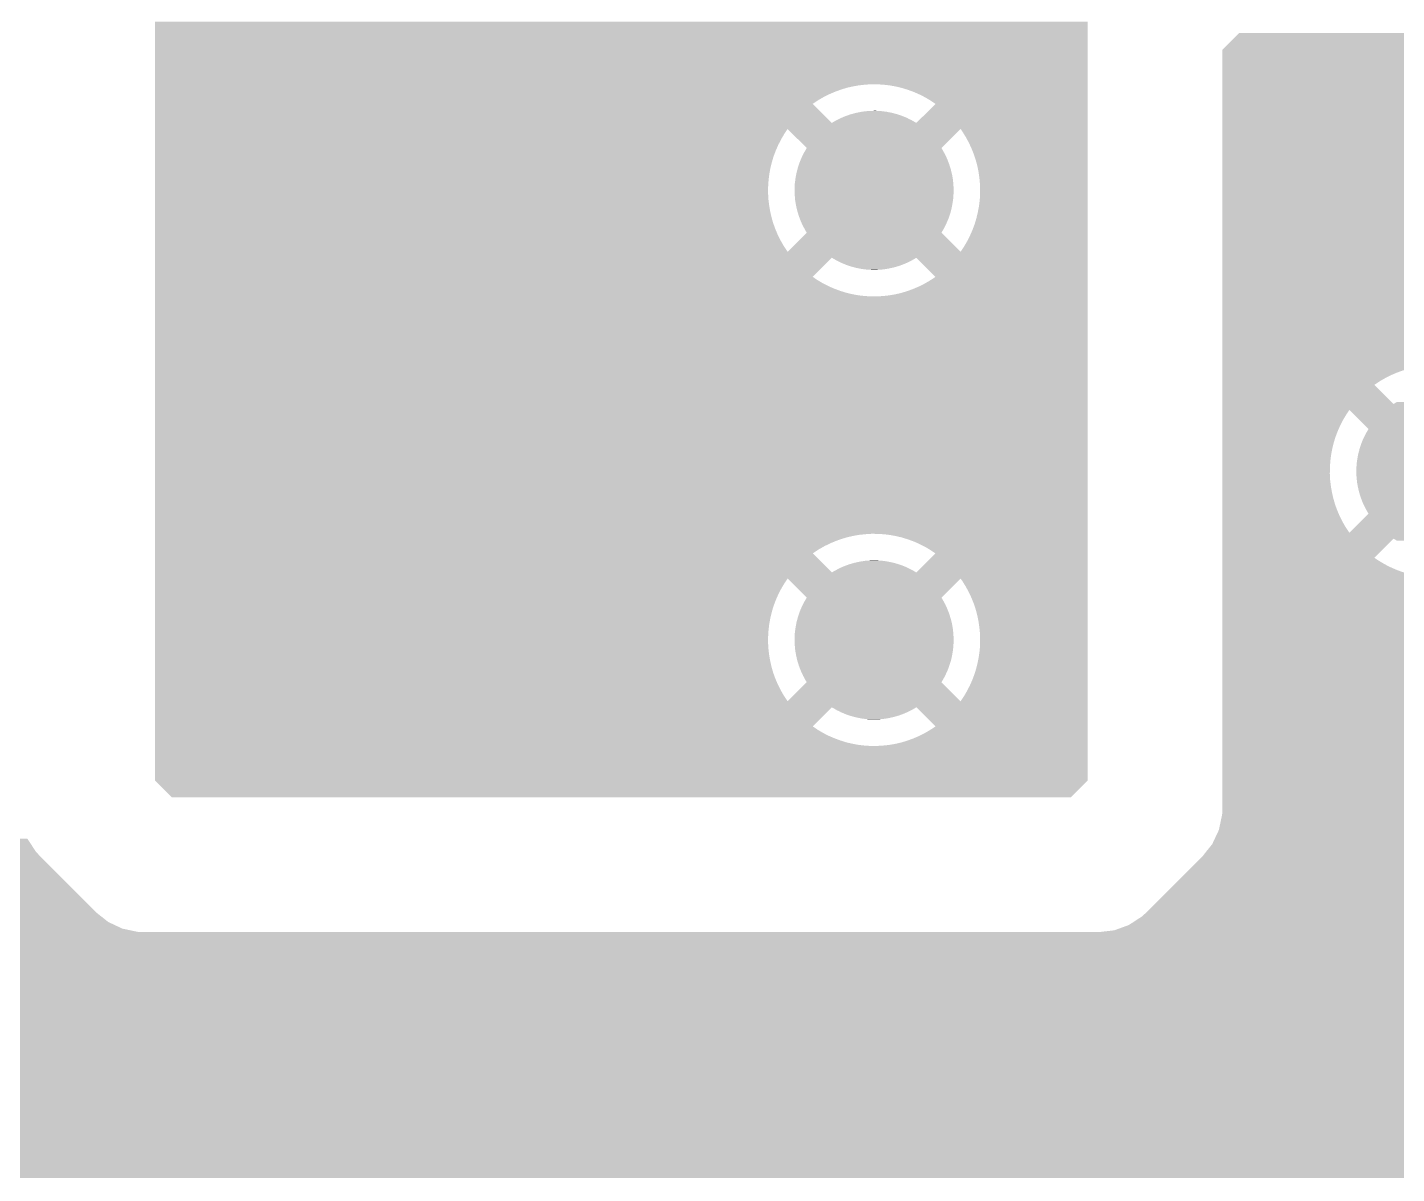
# Model space of a CAD drawing. Extents: x 295 to 953, y 10 to 290.
# Drawn here: x 739.66 to 756.69, y 108.89 to 123.13 of the extents above; entities that cross this region are included whole.
import ezdxf

# ---------------------------------------------------------------- set-up
doc = ezdxf.new("R2010")
doc.units = 0
doc.header["$LTSCALE"] = 5
doc.header["$MEASUREMENT"] = 0
doc.layers.add('GND1', color=7, linetype='CONTINUOUS')

msp = doc.modelspace()

# ---------------------------------------------------------------- linework, layer by layer
at = {"layer": 'GND1'}
for points in [[(741.248, 122.427), (741.248, 123.204), (752.843, 122.427), (752.843, 123.204)], [(754.572, 122.909), (754.627, 122.964), (763.377, 122.909), (763.407, 122.964)], [(754.627, 122.964), (754.679, 123.016), (763.407, 122.964), (763.442, 123.016)], [(754.679, 123.016), (754.722, 123.06), (833.149, 123.016), (833.14, 123.06)], [(754.722, 123.06), (754.725, 123.063), (833.14, 123.06), (833.14, 123.063)], [(754.725, 123.063), (754.727, 123.064), (763.806, 123.063), (763.805, 123.064)], [(754.519, 122.857), (754.572, 122.909), (763.352, 122.857), (763.377, 122.909)], [(754.519, 122.856), (754.519, 122.857), (763.352, 122.856), (763.352, 122.857)], [(754.519, 122.852), (754.519, 122.856), (763.35, 122.852), (763.352, 122.856)], [(754.519, 122.794), (754.519, 122.852), (763.327, 122.794), (763.35, 122.852)], [(754.519, 122.734), (754.519, 122.794), (763.309, 122.734), (763.327, 122.794)], [(754.519, 122.673), (754.519, 122.734), (763.295, 122.673), (763.309, 122.734)], [(754.519, 122.611), (754.519, 122.673), (763.285, 122.611), (763.295, 122.673)], [(754.519, 122.549), (754.519, 122.611), (763.28, 122.549), (763.285, 122.611)], [(741.248, 122.422), (741.248, 122.427), (750.081, 122.422), (750.158, 122.427)], [(741.248, 122.414), (741.248, 122.422), (750.005, 122.414), (750.081, 122.422)], [(741.248, 122.401), (741.248, 122.414), (749.929, 122.401), (750.005, 122.414)], [(750.235, 122.426), (750.158, 122.427), (752.843, 122.426), (752.843, 122.427)], [(750.311, 122.421), (750.235, 122.426), (752.843, 122.421), (752.843, 122.426)], [(750.388, 122.412), (750.311, 122.421), (752.843, 122.412), (752.843, 122.421)], [(754.519, 122.486), (754.519, 122.549), (763.279, 122.486), (763.28, 122.549)], [(754.519, 122.423), (754.519, 122.486), (763.282, 122.423), (763.279, 122.486)], [(754.519, 122.361), (754.519, 122.423), (763.29, 122.361), (763.282, 122.423)], [(741.248, 122.384), (741.248, 122.401), (749.854, 122.384), (749.929, 122.401)], [(741.248, 122.362), (741.248, 122.384), (749.781, 122.362), (749.854, 122.384)], [(741.248, 122.336), (741.248, 122.362), (749.709, 122.336), (749.781, 122.362)], [(741.248, 122.306), (741.248, 122.336), (749.638, 122.306), (749.709, 122.336)], [(741.248, 122.272), (741.248, 122.306), (749.569, 122.272), (749.638, 122.306)], [(741.248, 122.234), (741.248, 122.272), (749.502, 122.234), (749.569, 122.272)], [(750.463, 122.398), (750.388, 122.412), (752.843, 122.398), (752.843, 122.412)], [(750.538, 122.38), (750.463, 122.398), (752.843, 122.38), (752.843, 122.398)], [(750.611, 122.357), (750.538, 122.38), (752.843, 122.357), (752.843, 122.38)], [(750.683, 122.331), (750.611, 122.357), (752.843, 122.331), (752.843, 122.357)], [(750.753, 122.3), (750.683, 122.331), (752.843, 122.3), (752.843, 122.331)], [(750.822, 122.265), (750.753, 122.3), (752.843, 122.265), (752.843, 122.3)], [(750.888, 122.226), (750.822, 122.265), (752.843, 122.226), (752.843, 122.265)], [(754.519, 122.3), (754.519, 122.361), (763.303, 122.3), (763.29, 122.361)], [(754.519, 122.239), (754.519, 122.3), (763.32, 122.239), (763.303, 122.3)], [(741.248, 122.192), (741.248, 122.234), (749.438, 122.192), (749.502, 122.234)], [(741.248, 122.184), (741.248, 122.192), (749.425, 122.184), (749.438, 122.192)], [(741.248, 121.946), (741.248, 122.184), (749.663, 121.946), (749.425, 122.184)], [(749.947, 122.067), (749.971, 122.072), (750.428, 122.067), (750.408, 122.072)], [(749.971, 122.072), (750.012, 122.081), (750.408, 122.072), (750.362, 122.081)], [(750.012, 122.081), (750.037, 122.085), (750.362, 122.081), (750.343, 122.085)], [(750.037, 122.085), (750.078, 122.091), (750.343, 122.085), (750.295, 122.091)], [(750.078, 122.091), (750.106, 122.093), (750.295, 122.091), (750.277, 122.093)], [(750.106, 122.093), (750.144, 122.096), (750.277, 122.093), (750.224, 122.096)], [(750.144, 122.096), (750.211, 122.097), (750.224, 122.096), (750.211, 122.097)], [(750.714, 121.946), (750.952, 122.183), (752.843, 121.946), (752.843, 122.183)], [(750.952, 122.183), (750.888, 122.226), (752.843, 122.183), (752.843, 122.226)], [(754.519, 122.18), (754.519, 122.239), (763.341, 122.18), (763.32, 122.239)], [(754.519, 122.123), (754.519, 122.18), (763.366, 122.123), (763.341, 122.18)], [(754.519, 122.067), (754.519, 122.123), (763.395, 122.067), (763.366, 122.123)], [(741.248, 121.871), (741.248, 121.946), (752.843, 121.871), (752.843, 121.946)], [(749.663, 121.946), (749.701, 121.969), (750.714, 121.946), (750.675, 121.969)], [(749.701, 121.969), (749.721, 121.979), (750.675, 121.969), (750.657, 121.979)], [(749.721, 121.979), (749.76, 121.999), (750.657, 121.979), (750.616, 121.999)], [(749.76, 121.999), (749.781, 122.009), (750.616, 121.999), (750.597, 122.009)], [(749.781, 122.009), (749.821, 122.026), (750.597, 122.009), (750.555, 122.026)], [(749.821, 122.026), (749.843, 122.034), (750.555, 122.026), (750.536, 122.034)], [(749.843, 122.034), (749.883, 122.049), (750.536, 122.034), (750.492, 122.049)], [(749.883, 122.049), (749.906, 122.055), (750.492, 122.049), (750.473, 122.055)], [(749.906, 122.055), (749.947, 122.067), (750.473, 122.055), (750.428, 122.067)], [(754.519, 122.014), (754.519, 122.067), (763.428, 122.014), (763.395, 122.067)], [(754.519, 121.994), (754.519, 122.014), (763.442, 121.994), (763.428, 122.014)], [(754.519, 121.96), (754.519, 121.994), (823.711, 121.96), (823.783, 121.994)], [(754.519, 121.948), (754.519, 121.96), (823.694, 121.948), (823.711, 121.96)], [(754.519, 121.789), (754.519, 121.948), (763.648, 121.789), (763.806, 121.948)], [(741.248, 121.808), (741.248, 121.871), (749.071, 121.808), (749.113, 121.871)], [(741.248, 121.741), (741.248, 121.808), (749.032, 121.741), (749.071, 121.808)], [(741.248, 121.673), (741.248, 121.741), (748.997, 121.673), (749.032, 121.741)], [(749.351, 121.634), (749.113, 121.871), (751.026, 121.634), (751.264, 121.871)], [(751.29, 121.833), (751.264, 121.871), (752.843, 121.833), (752.843, 121.871)], [(751.33, 121.768), (751.29, 121.833), (752.843, 121.768), (752.843, 121.833)], [(751.367, 121.7), (751.33, 121.768), (752.843, 121.7), (752.843, 121.768)], [(754.519, 121.754), (754.519, 121.789), (763.7, 121.754), (763.648, 121.789)], [(754.519, 121.723), (754.519, 121.754), (763.754, 121.723), (763.7, 121.754)], [(741.248, 121.603), (741.248, 121.673), (748.966, 121.603), (748.997, 121.673)], [(741.248, 121.531), (741.248, 121.603), (748.939, 121.531), (748.966, 121.603)], [(749.308, 121.557), (749.317, 121.576), (751.07, 121.557), (751.059, 121.576)], [(749.317, 121.576), (749.34, 121.615), (751.059, 121.576), (751.038, 121.615)], [(749.34, 121.615), (749.351, 121.634), (751.038, 121.615), (751.026, 121.634)], [(751.399, 121.631), (751.367, 121.7), (752.843, 121.631), (752.843, 121.7)], [(751.428, 121.559), (751.399, 121.631), (752.843, 121.559), (752.843, 121.631)], [(754.519, 121.696), (754.519, 121.723), (763.811, 121.696), (763.754, 121.723)], [(754.519, 121.674), (754.519, 121.696), (763.87, 121.674), (763.811, 121.696)], [(754.519, 121.655), (754.519, 121.674), (763.93, 121.655), (763.87, 121.674)], [(754.519, 121.641), (754.519, 121.655), (763.991, 121.641), (763.93, 121.655)], [(754.519, 121.631), (754.519, 121.641), (764.053, 121.631), (763.991, 121.641)], [(754.519, 121.626), (754.519, 121.631), (764.115, 121.626), (764.053, 121.631)], [(754.519, 121.625), (754.519, 121.626), (764.178, 121.625), (764.115, 121.626)], [(754.519, 121.486), (754.519, 121.625), (823.306, 121.486), (823.381, 121.625)], [(741.248, 121.457), (741.248, 121.531), (748.917, 121.457), (748.939, 121.531)], [(741.248, 121.383), (741.248, 121.457), (748.899, 121.383), (748.917, 121.457)], [(749.236, 121.371), (749.241, 121.392), (751.142, 121.371), (751.135, 121.392)], [(749.241, 121.392), (749.255, 121.434), (751.135, 121.392), (751.122, 121.434)], [(749.255, 121.434), (749.262, 121.455), (751.122, 121.434), (751.114, 121.455)], [(749.262, 121.455), (749.279, 121.496), (751.114, 121.455), (751.098, 121.496)], [(749.279, 121.496), (749.288, 121.517), (751.098, 121.496), (751.089, 121.517)], [(749.288, 121.517), (749.308, 121.557), (751.089, 121.517), (751.07, 121.557)], [(751.452, 121.487), (751.428, 121.559), (752.843, 121.487), (752.843, 121.559)], [(751.472, 121.412), (751.452, 121.487), (752.843, 121.412), (752.843, 121.487)], [(751.487, 121.337), (751.472, 121.412), (752.843, 121.337), (752.843, 121.412)], [(754.519, 121.283), (754.519, 121.486), (823.248, 121.283), (823.306, 121.486)], [(741.248, 121.307), (741.248, 121.383), (748.885, 121.307), (748.899, 121.383)], [(741.248, 121.231), (741.248, 121.307), (748.876, 121.231), (748.885, 121.307)], [(741.248, 121.154), (741.248, 121.231), (748.871, 121.154), (748.876, 121.231)], [(749.203, 121.197), (749.209, 121.241), (751.173, 121.197), (751.169, 121.241)], [(749.209, 121.241), (749.212, 121.263), (751.169, 121.241), (751.165, 121.263)], [(749.212, 121.263), (749.22, 121.306), (751.165, 121.263), (751.158, 121.306)], [(749.22, 121.306), (749.224, 121.328), (751.158, 121.306), (751.152, 121.328)], [(749.224, 121.328), (749.236, 121.371), (751.152, 121.328), (751.142, 121.371)], [(751.498, 121.261), (751.487, 121.337), (752.843, 121.261), (752.843, 121.337)], [(751.505, 121.185), (751.498, 121.261), (752.843, 121.185), (752.843, 121.261)], [(754.519, 121.108), (754.519, 121.283), (823.232, 121.108), (823.248, 121.283)], [(741.248, 121.077), (741.248, 121.154), (748.87, 121.077), (748.871, 121.154)], [(741.248, 121.001), (741.248, 121.077), (748.874, 121.001), (748.87, 121.077)], [(749.199, 121.108), (749.2, 121.13), (751.178, 121.108), (751.177, 121.13)], [(749.2, 121.086), (749.199, 121.108), (751.177, 121.086), (751.178, 121.108)], [(749.2, 121.13), (749.202, 121.175), (751.177, 121.13), (751.175, 121.175)], [(749.202, 121.042), (749.2, 121.086), (751.175, 121.042), (751.177, 121.086)], [(749.202, 121.175), (749.203, 121.197), (751.175, 121.175), (751.173, 121.197)], [(751.502, 120.985), (751.507, 121.062), (752.843, 120.985), (752.843, 121.062)], [(751.507, 121.108), (751.505, 121.185), (752.843, 121.108), (752.843, 121.185)], [(751.507, 121.062), (751.507, 121.108), (752.843, 121.062), (752.843, 121.108)], [(754.519, 120.898), (754.519, 121.108), (823.254, 120.898), (823.232, 121.108)], [(741.248, 120.925), (741.248, 121.001), (748.883, 120.925), (748.874, 121.001)], [(741.248, 120.849), (741.248, 120.925), (748.896, 120.849), (748.883, 120.925)], [(749.204, 121.019), (749.202, 121.042), (751.174, 121.019), (751.175, 121.042)], [(749.208, 120.975), (749.204, 121.019), (751.168, 120.975), (751.174, 121.019)], [(749.212, 120.954), (749.208, 120.975), (751.165, 120.954), (751.168, 120.975)], [(749.22, 120.91), (749.212, 120.954), (751.157, 120.91), (751.165, 120.954)], [(749.225, 120.888), (749.22, 120.91), (751.153, 120.888), (751.157, 120.91)], [(749.235, 120.845), (749.225, 120.888), (751.142, 120.845), (751.153, 120.888)], [(751.478, 120.834), (751.492, 120.909), (752.843, 120.834), (752.843, 120.909)], [(751.492, 120.909), (751.502, 120.985), (752.843, 120.909), (752.843, 120.985)], [(754.519, 120.698), (754.519, 120.898), (823.32, 120.698), (823.254, 120.898)], [(741.248, 120.774), (741.248, 120.849), (748.913, 120.774), (748.896, 120.849)], [(741.248, 120.7), (741.248, 120.774), (748.934, 120.7), (748.913, 120.774)], [(749.242, 120.824), (749.235, 120.845), (751.136, 120.824), (751.142, 120.845)], [(749.255, 120.782), (749.242, 120.824), (751.122, 120.782), (751.136, 120.824)], [(749.263, 120.761), (749.255, 120.782), (751.115, 120.761), (751.122, 120.782)], [(749.279, 120.72), (749.263, 120.761), (751.098, 120.72), (751.115, 120.761)], [(749.288, 120.7), (749.279, 120.72), (751.089, 120.7), (751.098, 120.72)], [(751.438, 120.686), (751.46, 120.759), (752.843, 120.686), (752.843, 120.759)], [(751.46, 120.759), (751.478, 120.834), (752.843, 120.759), (752.843, 120.834)], [(741.248, 120.628), (741.248, 120.7), (748.96, 120.628), (748.934, 120.7)], [(741.248, 120.557), (741.248, 120.628), (748.99, 120.557), (748.96, 120.628)], [(741.248, 120.489), (741.248, 120.557), (749.024, 120.489), (748.99, 120.557)], [(749.113, 120.345), (749.351, 120.582), (751.264, 120.345), (751.026, 120.582)], [(749.307, 120.66), (749.288, 120.7), (751.07, 120.66), (751.089, 120.7)], [(749.318, 120.64), (749.307, 120.66), (751.06, 120.64), (751.07, 120.66)], [(749.339, 120.601), (749.318, 120.64), (751.037, 120.601), (751.06, 120.64)], [(749.351, 120.582), (749.339, 120.601), (751.026, 120.582), (751.037, 120.601)], [(751.345, 120.475), (751.38, 120.543), (752.843, 120.475), (752.843, 120.543)], [(751.38, 120.543), (751.411, 120.614), (752.843, 120.543), (752.843, 120.614)], [(751.411, 120.614), (751.438, 120.686), (752.843, 120.614), (752.843, 120.686)], [(754.519, 120.516), (754.519, 120.698), (823.427, 120.516), (823.32, 120.698)], [(741.248, 120.422), (741.248, 120.489), (749.062, 120.422), (749.024, 120.489)], [(741.248, 120.358), (741.248, 120.422), (749.104, 120.358), (749.062, 120.422)], [(751.264, 120.345), (751.307, 120.409), (752.843, 120.345), (752.843, 120.409)], [(751.307, 120.409), (751.345, 120.475), (752.843, 120.409), (752.843, 120.475)], [(754.519, 120.361), (754.519, 120.516), (823.569, 120.361), (823.427, 120.516)], [(741.248, 120.345), (741.248, 120.358), (749.113, 120.345), (749.104, 120.358)], [(741.248, 120.27), (741.248, 120.345), (752.843, 120.27), (752.843, 120.345)], [(741.248, 120.033), (741.248, 120.27), (749.425, 120.033), (749.663, 120.27)], [(749.702, 120.248), (749.663, 120.27), (750.676, 120.248), (750.714, 120.27)], [(749.72, 120.237), (749.702, 120.248), (750.656, 120.237), (750.676, 120.248)], [(749.761, 120.217), (749.72, 120.237), (750.617, 120.217), (750.656, 120.237)], [(749.78, 120.207), (749.761, 120.217), (750.596, 120.207), (750.617, 120.217)], [(749.822, 120.19), (749.78, 120.207), (750.556, 120.19), (750.596, 120.207)], [(750.952, 120.033), (750.714, 120.27), (752.843, 120.033), (752.843, 120.27)], [(754.519, 120.238), (754.519, 120.361), (823.741, 120.238), (823.569, 120.361)], [(754.519, 120.155), (754.519, 120.238), (823.935, 120.155), (823.741, 120.238)], [(741.248, 119.99), (741.248, 120.033), (749.489, 119.99), (749.425, 120.033)], [(749.841, 120.182), (749.822, 120.19), (750.534, 120.182), (750.556, 120.19)], [(749.885, 120.167), (749.841, 120.182), (750.494, 120.167), (750.534, 120.182)], [(749.904, 120.161), (749.885, 120.167), (750.471, 120.161), (750.494, 120.167)], [(749.949, 120.149), (749.904, 120.161), (750.43, 120.149), (750.471, 120.161)], [(749.969, 120.144), (749.949, 120.149), (750.406, 120.144), (750.43, 120.149)], [(750.015, 120.135), (749.969, 120.144), (750.365, 120.135), (750.406, 120.144)], [(750.034, 120.131), (750.015, 120.135), (750.34, 120.131), (750.365, 120.135)], [(750.082, 120.125), (750.034, 120.131), (750.299, 120.125), (750.34, 120.131)], [(750.1, 120.123), (750.082, 120.125), (750.271, 120.123), (750.299, 120.125)], [(750.153, 120.12), (750.1, 120.123), (750.233, 120.12), (750.271, 120.123)], [(750.166, 120.119), (750.153, 120.12), (750.166, 120.119), (750.233, 120.12)], [(750.939, 120.024), (750.952, 120.033), (752.843, 120.024), (752.843, 120.033)], [(754.519, 120.115), (754.519, 120.155), (824.142, 120.115), (823.935, 120.155)], [(754.519, 120.006), (754.519, 120.115), (849.683, 120.006), (849.683, 120.115)], [(741.248, 119.951), (741.248, 119.99), (749.555, 119.951), (749.489, 119.99)], [(741.248, 119.916), (741.248, 119.951), (749.624, 119.916), (749.555, 119.951)], [(741.248, 119.886), (741.248, 119.916), (749.694, 119.886), (749.624, 119.916)], [(741.248, 119.859), (741.248, 119.886), (749.766, 119.859), (749.694, 119.886)], [(741.248, 119.836), (741.248, 119.859), (749.839, 119.836), (749.766, 119.859)], [(750.596, 119.854), (750.669, 119.88), (752.843, 119.854), (752.843, 119.88)], [(750.669, 119.88), (750.739, 119.91), (752.843, 119.88), (752.843, 119.91)], [(750.739, 119.91), (750.808, 119.944), (752.843, 119.91), (752.843, 119.944)], [(750.808, 119.944), (750.875, 119.982), (752.843, 119.944), (752.843, 119.982)], [(750.875, 119.982), (750.939, 120.024), (752.843, 119.982), (752.843, 120.024)], [(754.519, 120.002), (754.519, 120.006), (833.886, 120.002), (834.096, 120.006)], [(754.519, 119.954), (754.519, 120.002), (833.68, 119.954), (833.886, 120.002)], [(754.519, 119.864), (754.519, 119.954), (833.49, 119.864), (833.68, 119.954)], [(754.519, 119.736), (754.519, 119.864), (833.322, 119.736), (833.49, 119.864)], [(741.248, 119.818), (741.248, 119.836), (749.914, 119.818), (749.839, 119.836)], [(741.248, 119.804), (741.248, 119.818), (749.99, 119.804), (749.914, 119.818)], [(741.248, 119.795), (741.248, 119.804), (750.066, 119.795), (749.99, 119.804)], [(741.248, 119.79), (741.248, 119.795), (750.142, 119.79), (750.066, 119.795)], [(741.248, 116.839), (741.248, 119.79), (752.843, 116.839), (752.843, 119.79)], [(741.248, 119.79), (741.248, 119.79), (750.219, 119.79), (750.142, 119.79)], [(750.219, 119.79), (750.296, 119.794), (752.843, 119.79), (752.843, 119.794)], [(750.296, 119.794), (750.372, 119.802), (752.843, 119.794), (752.843, 119.802)], [(750.372, 119.802), (750.448, 119.815), (752.843, 119.802), (752.843, 119.815)], [(750.448, 119.815), (750.523, 119.832), (752.843, 119.815), (752.843, 119.832)], [(750.523, 119.832), (750.596, 119.854), (752.843, 119.832), (752.843, 119.854)], [(754.519, 119.576), (754.519, 119.736), (833.185, 119.576), (833.322, 119.736)], [(754.519, 119.39), (754.519, 119.576), (833.085, 119.39), (833.185, 119.576)], [(754.519, 119.188), (754.519, 119.39), (833.027, 119.188), (833.085, 119.39)], [(754.519, 119.013), (754.519, 119.188), (833.011, 119.013), (833.027, 119.188)], [(754.519, 118.934), (754.519, 119.013), (833.019, 118.934), (833.011, 119.013)], [(754.519, 118.93), (754.519, 118.934), (757.066, 118.93), (757.143, 118.934)], [(754.519, 118.922), (754.519, 118.93), (756.99, 118.922), (757.066, 118.93)], [(754.519, 118.909), (754.519, 118.922), (756.914, 118.909), (756.99, 118.922)], [(754.519, 118.891), (754.519, 118.909), (756.839, 118.891), (756.914, 118.909)], [(754.519, 118.87), (754.519, 118.891), (756.766, 118.87), (756.839, 118.891)], [(754.519, 118.844), (754.519, 118.87), (756.694, 118.844), (756.766, 118.87)], [(754.519, 118.814), (754.519, 118.844), (756.623, 118.814), (756.694, 118.844)], [(754.519, 118.78), (754.519, 118.814), (756.554, 118.78), (756.623, 118.814)], [(754.519, 118.742), (754.519, 118.78), (756.487, 118.742), (756.554, 118.78)], [(754.519, 118.7), (754.519, 118.742), (756.423, 118.7), (756.487, 118.742)], [(754.519, 118.691), (754.519, 118.7), (756.41, 118.691), (756.423, 118.7)], [(754.519, 118.453), (754.519, 118.691), (756.648, 118.453), (756.41, 118.691)], [(754.519, 118.433), (754.519, 118.453), (763.135, 118.433), (763.191, 118.453)], [(754.519, 118.408), (754.519, 118.433), (763.078, 118.408), (763.135, 118.433)], [(754.519, 118.379), (754.519, 118.408), (763.022, 118.379), (763.078, 118.408)], [(754.519, 118.315), (754.519, 118.379), (756.056, 118.315), (756.098, 118.379)], [(756.336, 118.141), (756.098, 118.379), (758.011, 118.141), (758.249, 118.379)], [(756.648, 118.453), (756.686, 118.476), (757.699, 118.453), (757.66, 118.476)], [(754.519, 118.249), (754.519, 118.315), (756.017, 118.249), (756.056, 118.315)], [(754.519, 118.18), (754.519, 118.249), (755.982, 118.18), (756.017, 118.249)], [(754.519, 118.11), (754.519, 118.18), (755.951, 118.11), (755.982, 118.18)], [(754.519, 118.038), (754.519, 118.11), (755.924, 118.038), (755.951, 118.11)], [(754.519, 117.965), (754.519, 118.038), (755.902, 117.965), (755.924, 118.038)], [(756.247, 117.963), (756.264, 118.004), (758.099, 117.963), (758.083, 118.004)], [(756.264, 118.004), (756.273, 118.024), (758.083, 118.004), (758.074, 118.024)], [(756.273, 118.024), (756.293, 118.064), (758.074, 118.024), (758.055, 118.064)], [(756.293, 118.064), (756.302, 118.084), (758.055, 118.064), (758.044, 118.084)], [(756.302, 118.084), (756.325, 118.122), (758.044, 118.084), (758.023, 118.122)], [(756.325, 118.122), (756.336, 118.141), (758.023, 118.122), (758.011, 118.141)], [(754.519, 117.89), (754.519, 117.965), (755.884, 117.89), (755.902, 117.965)], [(754.519, 117.815), (754.519, 117.89), (755.87, 117.815), (755.884, 117.89)], [(756.205, 117.814), (756.209, 117.835), (758.143, 117.814), (758.137, 117.835)], [(756.209, 117.835), (756.221, 117.878), (758.137, 117.835), (758.127, 117.878)], [(756.221, 117.878), (756.226, 117.9), (758.127, 117.878), (758.12, 117.9)], [(756.226, 117.9), (756.24, 117.942), (758.12, 117.9), (758.107, 117.942)], [(756.24, 117.942), (756.247, 117.963), (758.107, 117.942), (758.099, 117.963)], [(754.519, 117.738), (754.519, 117.815), (755.861, 117.738), (755.87, 117.815)], [(754.519, 117.662), (754.519, 117.738), (755.856, 117.662), (755.861, 117.738)], [(754.519, 117.585), (754.519, 117.662), (755.855, 117.585), (755.856, 117.662)], [(756.185, 117.638), (756.187, 117.682), (758.162, 117.638), (758.16, 117.682)], [(756.187, 117.682), (756.188, 117.704), (758.16, 117.682), (758.158, 117.704)], [(756.188, 117.704), (756.194, 117.748), (758.158, 117.704), (758.154, 117.748)], [(756.194, 117.748), (756.197, 117.77), (758.154, 117.748), (758.15, 117.77)], [(756.197, 117.77), (756.205, 117.814), (758.15, 117.77), (758.143, 117.814)], [(754.519, 117.508), (754.519, 117.585), (755.859, 117.508), (755.855, 117.585)], [(754.519, 117.432), (754.519, 117.508), (755.868, 117.432), (755.859, 117.508)], [(756.184, 117.616), (756.185, 117.638), (758.163, 117.616), (758.162, 117.638)], [(756.185, 117.593), (756.184, 117.616), (758.162, 117.593), (758.163, 117.616)], [(756.187, 117.549), (756.185, 117.593), (758.16, 117.549), (758.162, 117.593)], [(756.189, 117.527), (756.187, 117.549), (758.159, 117.527), (758.16, 117.549)], [(756.193, 117.483), (756.189, 117.527), (758.153, 117.483), (758.159, 117.527)], [(756.197, 117.461), (756.193, 117.483), (758.15, 117.461), (758.153, 117.483)], [(754.519, 117.356), (754.519, 117.432), (755.881, 117.356), (755.868, 117.432)], [(754.519, 117.282), (754.519, 117.356), (755.898, 117.282), (755.881, 117.356)], [(756.205, 117.417), (756.197, 117.461), (758.142, 117.417), (758.15, 117.461)], [(756.21, 117.396), (756.205, 117.417), (758.138, 117.396), (758.142, 117.417)], [(756.22, 117.353), (756.21, 117.396), (758.127, 117.353), (758.138, 117.396)], [(756.227, 117.331), (756.22, 117.353), (758.121, 117.331), (758.127, 117.353)], [(756.24, 117.289), (756.227, 117.331), (758.107, 117.289), (758.121, 117.331)], [(754.519, 117.208), (754.519, 117.282), (755.919, 117.208), (755.898, 117.282)], [(754.519, 117.136), (754.519, 117.208), (755.945, 117.136), (755.919, 117.208)], [(754.519, 117.065), (754.519, 117.136), (755.975, 117.065), (755.945, 117.136)], [(756.248, 117.268), (756.24, 117.289), (758.1, 117.268), (758.107, 117.289)], [(756.264, 117.227), (756.248, 117.268), (758.083, 117.227), (758.1, 117.268)], [(756.273, 117.207), (756.264, 117.227), (758.074, 117.207), (758.083, 117.227)], [(756.292, 117.167), (756.273, 117.207), (758.055, 117.167), (758.074, 117.207)], [(756.303, 117.147), (756.292, 117.167), (758.045, 117.147), (758.055, 117.167)], [(756.324, 117.109), (756.303, 117.147), (758.022, 117.109), (758.045, 117.147)], [(754.519, 116.996), (754.519, 117.065), (756.009, 116.996), (755.975, 117.065)], [(754.519, 116.929), (754.519, 116.996), (756.047, 116.929), (756.009, 116.996)], [(756.098, 116.852), (756.336, 117.09), (758.249, 116.852), (758.011, 117.09)], [(756.336, 117.09), (756.324, 117.109), (758.011, 117.09), (758.022, 117.109)], [(741.248, 116.834), (741.248, 116.839), (750.081, 116.834), (750.158, 116.839)], [(741.248, 116.826), (741.248, 116.834), (750.005, 116.826), (750.081, 116.834)], [(741.248, 116.813), (741.248, 116.826), (749.929, 116.813), (750.005, 116.826)], [(741.248, 116.796), (741.248, 116.813), (749.854, 116.796), (749.929, 116.813)], [(741.248, 116.774), (741.248, 116.796), (749.781, 116.774), (749.854, 116.796)], [(750.235, 116.838), (750.158, 116.839), (752.843, 116.838), (752.843, 116.839)], [(750.311, 116.833), (750.235, 116.838), (752.843, 116.833), (752.843, 116.838)], [(750.388, 116.824), (750.311, 116.833), (752.843, 116.824), (752.843, 116.833)], [(750.463, 116.81), (750.388, 116.824), (752.843, 116.81), (752.843, 116.824)], [(750.538, 116.792), (750.463, 116.81), (752.843, 116.792), (752.843, 116.81)], [(754.519, 116.865), (754.519, 116.929), (756.089, 116.865), (756.047, 116.929)], [(754.519, 116.852), (754.519, 116.865), (756.098, 116.852), (756.089, 116.865)], [(754.519, 116.834), (754.519, 116.852), (763.056, 116.834), (763.023, 116.852)], [(754.519, 116.807), (754.519, 116.834), (763.113, 116.807), (763.056, 116.834)], [(754.519, 116.784), (754.519, 116.807), (763.171, 116.784), (763.113, 116.807)], [(741.248, 116.748), (741.248, 116.774), (749.709, 116.748), (749.781, 116.774)], [(741.248, 116.718), (741.248, 116.748), (749.638, 116.718), (749.709, 116.748)], [(741.248, 116.684), (741.248, 116.718), (749.569, 116.684), (749.638, 116.718)], [(741.248, 116.646), (741.248, 116.684), (749.502, 116.646), (749.569, 116.684)], [(741.248, 116.604), (741.248, 116.646), (749.438, 116.604), (749.502, 116.646)], [(750.611, 116.769), (750.538, 116.792), (752.843, 116.769), (752.843, 116.792)], [(750.683, 116.743), (750.611, 116.769), (752.843, 116.743), (752.843, 116.769)], [(750.753, 116.712), (750.683, 116.743), (752.843, 116.712), (752.843, 116.743)], [(750.822, 116.677), (750.753, 116.712), (752.843, 116.677), (752.843, 116.712)], [(750.888, 116.638), (750.822, 116.677), (752.843, 116.638), (752.843, 116.677)], [(750.952, 116.595), (750.888, 116.638), (752.843, 116.595), (752.843, 116.638)], [(754.519, 116.778), (754.519, 116.784), (763.192, 116.778), (763.171, 116.784)], [(754.519, 116.54), (754.519, 116.778), (756.41, 116.54), (756.648, 116.778)], [(756.687, 116.755), (756.648, 116.778), (757.661, 116.755), (757.699, 116.778)], [(741.248, 116.596), (741.248, 116.604), (749.425, 116.596), (749.438, 116.604)], [(741.248, 116.358), (741.248, 116.596), (749.663, 116.358), (749.425, 116.596)], [(749.843, 116.446), (749.883, 116.461), (750.536, 116.446), (750.492, 116.461)], [(749.883, 116.461), (749.906, 116.467), (750.492, 116.461), (750.473, 116.467)], [(749.906, 116.467), (749.947, 116.479), (750.473, 116.467), (750.428, 116.479)], [(749.947, 116.479), (749.971, 116.484), (750.428, 116.479), (750.408, 116.484)], [(749.971, 116.484), (750.012, 116.493), (750.408, 116.484), (750.362, 116.493)], [(750.012, 116.493), (750.037, 116.497), (750.362, 116.493), (750.343, 116.497)], [(750.037, 116.497), (750.078, 116.503), (750.343, 116.497), (750.295, 116.503)], [(750.078, 116.503), (750.106, 116.505), (750.295, 116.503), (750.277, 116.505)], [(750.106, 116.505), (750.144, 116.508), (750.277, 116.505), (750.224, 116.508)], [(750.144, 116.508), (750.211, 116.509), (750.224, 116.508), (750.211, 116.509)], [(750.714, 116.358), (750.952, 116.595), (752.843, 116.358), (752.843, 116.595)], [(754.519, 116.498), (754.519, 116.54), (756.474, 116.498), (756.41, 116.54)], [(754.519, 116.459), (754.519, 116.498), (756.54, 116.459), (756.474, 116.498)], [(754.519, 116.424), (754.519, 116.459), (756.609, 116.424), (756.54, 116.459)], [(741.248, 116.283), (741.248, 116.358), (752.843, 116.283), (752.843, 116.358)], [(741.248, 116.22), (741.248, 116.283), (749.071, 116.22), (749.113, 116.283)], [(749.351, 116.046), (749.113, 116.283), (751.026, 116.046), (751.264, 116.283)], [(749.663, 116.358), (749.701, 116.381), (750.714, 116.358), (750.675, 116.381)], [(749.701, 116.381), (749.721, 116.391), (750.675, 116.381), (750.657, 116.391)], [(749.721, 116.391), (749.76, 116.411), (750.657, 116.391), (750.616, 116.411)], [(749.76, 116.411), (749.781, 116.421), (750.616, 116.411), (750.597, 116.421)], [(749.781, 116.421), (749.821, 116.438), (750.597, 116.421), (750.555, 116.438)], [(749.821, 116.438), (749.843, 116.446), (750.555, 116.438), (750.536, 116.446)], [(751.29, 116.245), (751.264, 116.283), (752.843, 116.245), (752.843, 116.283)], [(754.519, 116.393), (754.519, 116.424), (756.679, 116.393), (756.609, 116.424)], [(754.519, 116.366), (754.519, 116.393), (756.751, 116.366), (756.679, 116.393)], [(754.519, 116.344), (754.519, 116.366), (756.824, 116.344), (756.751, 116.366)], [(754.519, 116.326), (754.519, 116.344), (756.899, 116.326), (756.824, 116.344)], [(754.519, 116.312), (754.519, 116.326), (756.975, 116.312), (756.899, 116.326)], [(754.519, 116.303), (754.519, 116.312), (757.051, 116.303), (756.975, 116.312)], [(754.519, 116.298), (754.519, 116.303), (757.127, 116.298), (757.051, 116.303)], [(754.519, 116.297), (754.519, 116.298), (757.204, 116.297), (757.127, 116.298)], [(754.519, 116.284), (754.519, 116.297), (833.571, 116.284), (833.597, 116.297)], [(754.519, 116.25), (754.519, 116.284), (833.517, 116.25), (833.571, 116.284)], [(741.248, 116.153), (741.248, 116.22), (749.032, 116.153), (749.071, 116.22)], [(741.248, 116.085), (741.248, 116.153), (748.997, 116.085), (749.032, 116.153)], [(751.33, 116.18), (751.29, 116.245), (752.843, 116.18), (752.843, 116.245)], [(751.367, 116.112), (751.33, 116.18), (752.843, 116.112), (752.843, 116.18)], [(754.519, 116.237), (754.519, 116.25), (833.498, 116.237), (833.517, 116.25)], [(754.519, 116.078), (754.519, 116.237), (833.656, 116.078), (833.498, 116.237)], [(741.248, 116.015), (741.248, 116.085), (748.966, 116.015), (748.997, 116.085)], [(741.248, 115.943), (741.248, 116.015), (748.939, 115.943), (748.966, 116.015)], [(741.248, 115.869), (741.248, 115.943), (748.917, 115.869), (748.939, 115.943)], [(749.288, 115.929), (749.308, 115.969), (751.089, 115.929), (751.07, 115.969)], [(749.308, 115.969), (749.317, 115.988), (751.07, 115.969), (751.059, 115.988)], [(749.317, 115.988), (749.34, 116.027), (751.059, 115.988), (751.038, 116.027)], [(749.34, 116.027), (749.351, 116.046), (751.038, 116.027), (751.026, 116.046)], [(751.399, 116.043), (751.367, 116.112), (752.843, 116.043), (752.843, 116.112)], [(751.428, 115.971), (751.399, 116.043), (752.843, 115.971), (752.843, 116.043)], [(751.452, 115.899), (751.428, 115.971), (752.843, 115.899), (752.843, 115.971)], [(754.519, 116.031), (754.519, 116.078), (841.778, 116.031), (841.667, 116.078)], [(754.519, 115.979), (754.519, 116.031), (833.257, 115.979), (833.292, 116.031)], [(754.519, 115.924), (754.519, 115.979), (833.227, 115.924), (833.257, 115.979)], [(741.248, 115.795), (741.248, 115.869), (748.899, 115.795), (748.917, 115.869)], [(741.248, 115.719), (741.248, 115.795), (748.885, 115.719), (748.899, 115.795)], [(749.224, 115.74), (749.236, 115.783), (751.152, 115.74), (751.142, 115.783)], [(749.236, 115.783), (749.241, 115.804), (751.142, 115.783), (751.135, 115.804)], [(749.241, 115.804), (749.255, 115.846), (751.135, 115.804), (751.122, 115.846)], [(749.255, 115.846), (749.262, 115.867), (751.122, 115.846), (751.114, 115.867)], [(749.262, 115.867), (749.279, 115.908), (751.114, 115.867), (751.098, 115.908)], [(749.279, 115.908), (749.288, 115.929), (751.098, 115.908), (751.089, 115.929)], [(751.472, 115.824), (751.452, 115.899), (752.843, 115.824), (752.843, 115.899)], [(751.487, 115.749), (751.472, 115.824), (752.843, 115.749), (752.843, 115.824)], [(754.519, 115.867), (754.519, 115.924), (833.2, 115.867), (833.227, 115.924)], [(754.519, 115.809), (754.519, 115.867), (833.177, 115.809), (833.2, 115.867)], [(754.519, 115.749), (754.519, 115.809), (833.159, 115.749), (833.177, 115.809)], [(741.248, 115.643), (741.248, 115.719), (748.876, 115.643), (748.885, 115.719)], [(741.248, 115.566), (741.248, 115.643), (748.871, 115.566), (748.876, 115.643)], [(749.202, 115.587), (749.203, 115.609), (751.175, 115.587), (751.173, 115.609)], [(749.203, 115.609), (749.209, 115.653), (751.173, 115.609), (751.169, 115.653)], [(749.209, 115.653), (749.212, 115.675), (751.169, 115.653), (751.165, 115.675)], [(749.212, 115.675), (749.22, 115.718), (751.165, 115.675), (751.158, 115.718)], [(749.22, 115.718), (749.224, 115.74), (751.158, 115.718), (751.152, 115.74)], [(751.498, 115.673), (751.487, 115.749), (752.843, 115.673), (752.843, 115.749)], [(751.505, 115.597), (751.498, 115.673), (752.843, 115.597), (752.843, 115.673)], [(754.519, 115.701), (754.519, 115.749), (833.148, 115.701), (833.159, 115.749)], [(754.519, 115.698), (754.519, 115.701), (807.384, 115.698), (807.446, 115.701)], [(754.519, 115.69), (754.519, 115.698), (807.321, 115.69), (807.384, 115.698)], [(754.519, 115.677), (754.519, 115.69), (807.26, 115.677), (807.321, 115.69)], [(754.519, 115.661), (754.519, 115.677), (807.2, 115.661), (807.26, 115.677)], [(754.519, 115.639), (754.519, 115.661), (807.141, 115.639), (807.2, 115.661)], [(754.519, 115.614), (754.519, 115.639), (807.083, 115.614), (807.141, 115.639)], [(754.519, 115.585), (754.519, 115.614), (807.028, 115.585), (807.083, 115.614)], [(741.248, 115.489), (741.248, 115.566), (748.87, 115.489), (748.871, 115.566)], [(741.248, 115.413), (741.248, 115.489), (748.874, 115.413), (748.87, 115.489)], [(749.199, 115.52), (749.2, 115.542), (751.178, 115.52), (751.177, 115.542)], [(749.2, 115.498), (749.199, 115.52), (751.177, 115.498), (751.178, 115.52)], [(749.2, 115.542), (749.202, 115.587), (751.177, 115.542), (751.175, 115.587)], [(749.202, 115.454), (749.2, 115.498), (751.175, 115.454), (751.177, 115.498)], [(749.204, 115.431), (749.202, 115.454), (751.174, 115.431), (751.175, 115.454)], [(751.502, 115.397), (751.507, 115.474), (752.843, 115.397), (752.843, 115.474)], [(751.507, 115.52), (751.505, 115.597), (752.843, 115.52), (752.843, 115.597)], [(751.507, 115.474), (751.507, 115.52), (752.843, 115.474), (752.843, 115.52)], [(754.519, 115.552), (754.519, 115.585), (806.974, 115.552), (807.028, 115.585)], [(754.519, 115.538), (754.519, 115.552), (806.955, 115.538), (806.974, 115.552)], [(754.519, 115.442), (754.519, 115.538), (807.051, 115.442), (806.955, 115.538)], [(754.519, 115.437), (754.519, 115.442), (803.167, 115.437), (803.244, 115.442)], [(754.519, 115.429), (754.519, 115.437), (803.091, 115.429), (803.167, 115.437)], [(741.248, 115.337), (741.248, 115.413), (748.883, 115.337), (748.874, 115.413)], [(741.248, 115.261), (741.248, 115.337), (748.896, 115.261), (748.883, 115.337)], [(749.208, 115.387), (749.204, 115.431), (751.168, 115.387), (751.174, 115.431)], [(749.212, 115.366), (749.208, 115.387), (751.165, 115.366), (751.168, 115.387)], [(749.22, 115.322), (749.212, 115.366), (751.157, 115.322), (751.165, 115.366)], [(749.225, 115.3), (749.22, 115.322), (751.153, 115.3), (751.157, 115.322)], [(749.235, 115.257), (749.225, 115.3), (751.142, 115.257), (751.153, 115.3)], [(751.478, 115.246), (751.492, 115.321), (752.843, 115.246), (752.843, 115.321)], [(751.492, 115.321), (751.502, 115.397), (752.843, 115.321), (752.843, 115.397)], [(754.519, 115.416), (754.519, 115.429), (803.015, 115.416), (803.091, 115.429)], [(754.519, 115.399), (754.519, 115.416), (802.94, 115.399), (803.015, 115.416)], [(754.519, 115.377), (754.519, 115.399), (802.867, 115.377), (802.94, 115.399)], [(754.519, 115.351), (754.519, 115.377), (802.795, 115.351), (802.867, 115.377)], [(754.519, 115.321), (754.519, 115.351), (802.724, 115.321), (802.795, 115.351)], [(754.519, 115.287), (754.519, 115.321), (802.655, 115.287), (802.724, 115.321)], [(754.519, 115.256), (754.519, 115.287), (802.601, 115.256), (802.655, 115.287)], [(741.248, 115.186), (741.248, 115.261), (748.913, 115.186), (748.896, 115.261)], [(741.248, 115.112), (741.248, 115.186), (748.934, 115.112), (748.913, 115.186)], [(741.248, 115.04), (741.248, 115.112), (748.96, 115.04), (748.934, 115.112)], [(749.242, 115.236), (749.235, 115.257), (751.136, 115.236), (751.142, 115.257)], [(749.255, 115.194), (749.242, 115.236), (751.122, 115.194), (751.136, 115.236)], [(749.263, 115.173), (749.255, 115.194), (751.115, 115.173), (751.122, 115.194)], [(749.279, 115.132), (749.263, 115.173), (751.098, 115.132), (751.115, 115.173)], [(749.288, 115.112), (749.279, 115.132), (751.089, 115.112), (751.098, 115.132)], [(749.307, 115.072), (749.288, 115.112), (751.07, 115.072), (751.089, 115.112)], [(751.411, 115.026), (751.438, 115.098), (752.843, 115.026), (752.843, 115.098)], [(751.438, 115.098), (751.46, 115.171), (752.843, 115.098), (752.843, 115.171)], [(751.46, 115.171), (751.478, 115.246), (752.843, 115.171), (752.843, 115.246)], [(754.519, 115.253), (754.519, 115.256), (763.197, 115.253), (763.408, 115.256)], [(754.519, 115.205), (754.519, 115.253), (762.992, 115.205), (763.197, 115.253)], [(754.519, 115.115), (754.519, 115.205), (762.801, 115.115), (762.992, 115.205)], [(754.519, 114.986), (754.519, 115.115), (762.634, 114.986), (762.801, 115.115)], [(741.248, 114.969), (741.248, 115.04), (748.99, 114.969), (748.96, 115.04)], [(741.248, 114.901), (741.248, 114.969), (749.024, 114.901), (748.99, 114.969)], [(749.113, 114.757), (749.351, 114.994), (751.264, 114.757), (751.026, 114.994)], [(749.318, 115.052), (749.307, 115.072), (751.06, 115.052), (751.07, 115.072)], [(749.339, 115.013), (749.318, 115.052), (751.037, 115.013), (751.06, 115.052)], [(749.351, 114.994), (749.339, 115.013), (751.026, 114.994), (751.037, 115.013)], [(751.345, 114.887), (751.38, 114.955), (752.843, 114.887), (752.843, 114.955)], [(751.38, 114.955), (751.411, 115.026), (752.843, 114.955), (752.843, 115.026)], [(754.519, 114.826), (754.519, 114.986), (762.497, 114.826), (762.634, 114.986)], [(741.248, 114.834), (741.248, 114.901), (749.062, 114.834), (749.024, 114.901)], [(741.248, 114.77), (741.248, 114.834), (749.104, 114.77), (749.062, 114.834)], [(741.248, 114.757), (741.248, 114.77), (749.113, 114.757), (749.104, 114.77)], [(741.248, 114.682), (741.248, 114.757), (752.843, 114.682), (752.843, 114.757)], [(751.264, 114.757), (751.307, 114.821), (752.843, 114.757), (752.843, 114.821)], [(751.307, 114.821), (751.345, 114.887), (752.843, 114.821), (752.843, 114.887)], [(754.519, 114.64), (754.519, 114.826), (762.397, 114.64), (762.497, 114.826)], [(741.248, 114.445), (741.248, 114.682), (749.425, 114.445), (749.663, 114.682)], [(749.702, 114.66), (749.663, 114.682), (750.676, 114.66), (750.714, 114.682)], [(749.72, 114.649), (749.702, 114.66), (750.656, 114.649), (750.676, 114.66)], [(749.761, 114.629), (749.72, 114.649), (750.617, 114.629), (750.656, 114.649)], [(749.78, 114.619), (749.761, 114.629), (750.596, 114.619), (750.617, 114.629)], [(749.822, 114.602), (749.78, 114.619), (750.556, 114.602), (750.596, 114.619)], [(749.841, 114.594), (749.822, 114.602), (750.534, 114.594), (750.556, 114.602)], [(749.885, 114.579), (749.841, 114.594), (750.494, 114.579), (750.534, 114.594)], [(750.952, 114.445), (750.714, 114.682), (752.843, 114.445), (752.843, 114.682)], [(754.519, 114.438), (754.519, 114.64), (762.338, 114.438), (762.397, 114.64)], [(741.248, 114.402), (741.248, 114.445), (749.489, 114.402), (749.425, 114.445)], [(749.904, 114.573), (749.885, 114.579), (750.471, 114.573), (750.494, 114.579)], [(749.949, 114.561), (749.904, 114.573), (750.43, 114.561), (750.471, 114.573)], [(749.969, 114.556), (749.949, 114.561), (750.406, 114.556), (750.43, 114.561)], [(750.015, 114.547), (749.969, 114.556), (750.365, 114.547), (750.406, 114.556)], [(750.034, 114.543), (750.015, 114.547), (750.34, 114.543), (750.365, 114.547)], [(750.082, 114.537), (750.034, 114.543), (750.299, 114.537), (750.34, 114.543)], [(750.1, 114.535), (750.082, 114.537), (750.271, 114.535), (750.299, 114.537)], [(750.153, 114.532), (750.1, 114.535), (750.233, 114.532), (750.271, 114.535)], [(750.166, 114.531), (750.153, 114.532), (750.166, 114.531), (750.233, 114.532)], [(750.875, 114.394), (750.939, 114.436), (752.843, 114.394), (752.843, 114.436)], [(750.939, 114.436), (750.952, 114.445), (752.843, 114.436), (752.843, 114.445)], [(754.519, 114.263), (754.519, 114.438), (762.323, 114.263), (762.338, 114.438)], [(741.248, 114.363), (741.248, 114.402), (749.555, 114.363), (749.489, 114.402)], [(741.248, 114.328), (741.248, 114.363), (749.624, 114.328), (749.555, 114.363)], [(741.248, 114.298), (741.248, 114.328), (749.694, 114.298), (749.624, 114.328)], [(741.248, 114.271), (741.248, 114.298), (749.766, 114.271), (749.694, 114.298)], [(741.248, 114.248), (741.248, 114.271), (749.839, 114.248), (749.766, 114.271)], [(741.248, 114.23), (741.248, 114.248), (749.914, 114.23), (749.839, 114.248)], [(750.448, 114.227), (750.523, 114.244), (752.843, 114.227), (752.843, 114.244)], [(750.523, 114.244), (750.596, 114.266), (752.843, 114.244), (752.843, 114.266)], [(750.596, 114.266), (750.669, 114.292), (752.843, 114.266), (752.843, 114.292)], [(750.669, 114.292), (750.739, 114.322), (752.843, 114.292), (752.843, 114.322)], [(750.739, 114.322), (750.808, 114.356), (752.843, 114.322), (752.843, 114.356)], [(750.808, 114.356), (750.875, 114.394), (752.843, 114.356), (752.843, 114.394)], [(754.519, 114.053), (754.519, 114.263), (762.345, 114.053), (762.323, 114.263)], [(741.248, 114.216), (741.248, 114.23), (749.99, 114.216), (749.914, 114.23)], [(741.248, 114.207), (741.248, 114.216), (750.066, 114.207), (749.99, 114.216)], [(741.248, 114.202), (741.248, 114.207), (750.142, 114.202), (750.066, 114.207)], [(741.248, 113.772), (741.248, 114.202), (752.843, 113.772), (752.843, 114.202)], [(741.248, 114.202), (741.248, 114.202), (750.219, 114.202), (750.142, 114.202)], [(750.219, 114.202), (750.296, 114.206), (752.843, 114.202), (752.843, 114.206)], [(750.296, 114.206), (750.372, 114.214), (752.843, 114.206), (752.843, 114.214)], [(750.372, 114.214), (750.448, 114.227), (752.843, 114.214), (752.843, 114.227)], [(754.519, 113.853), (754.519, 114.053), (762.411, 113.853), (762.345, 114.053)], [(741.455, 113.564), (741.248, 113.772), (752.635, 113.564), (752.843, 113.772)], [(754.519, 113.671), (754.519, 113.853), (762.518, 113.671), (762.411, 113.853)], [(754.519, 113.515), (754.519, 113.671), (762.66, 113.515), (762.518, 113.671)], [(754.516, 113.347), (754.518, 113.393), (762.938, 113.347), (762.832, 113.393)], [(754.518, 113.393), (754.519, 113.425), (762.832, 113.393), (762.788, 113.425)], [(754.519, 113.425), (754.519, 113.515), (762.788, 113.425), (762.66, 113.515)], [(754.476, 113.158), (754.499, 113.269), (802.622, 113.158), (802.733, 113.269)], [(754.499, 113.269), (754.508, 113.31), (763.233, 113.269), (763.026, 113.31)], [(754.508, 113.31), (754.516, 113.347), (763.026, 113.31), (762.938, 113.347)], [(673.063, 113.011), (673.053, 113.051), (739.685, 113.011), (739.659, 113.051)], [(754.424, 113.048), (754.476, 113.158), (802.511, 113.048), (802.622, 113.158)], [(673.073, 112.889), (673.063, 113.011), (739.765, 112.889), (739.685, 113.011)], [(673.077, 112.832), (673.073, 112.889), (739.817, 112.832), (739.765, 112.889)], [(754.307, 112.874), (754.328, 112.901), (802.852, 112.874), (802.78, 112.901)], [(754.328, 112.901), (754.353, 112.931), (802.78, 112.901), (802.71, 112.931)], [(754.353, 112.931), (754.38, 112.966), (802.71, 112.931), (802.641, 112.966)], [(754.38, 112.966), (754.394, 112.983), (802.641, 112.966), (802.612, 112.983)], [(754.394, 112.983), (754.404, 113.005), (802.612, 112.983), (802.575, 113.005)], [(754.404, 113.005), (754.424, 113.048), (802.575, 113.005), (802.511, 113.048)], [(673.059, 112.419), (673.085, 112.726), (740.23, 112.419), (739.923, 112.726)], [(673.085, 112.726), (673.077, 112.832), (739.923, 112.726), (739.817, 112.832)], [(754.119, 112.677), (754.152, 112.71), (823.569, 112.677), (823.539, 112.71)], [(754.152, 112.71), (754.193, 112.751), (818.554, 112.71), (818.347, 112.751)], [(754.193, 112.751), (754.247, 112.805), (818.347, 112.751), (818.222, 112.805)], [(754.247, 112.805), (754.252, 112.81), (803.228, 112.805), (803.152, 112.81)], [(754.247, 112.805), (754.247, 112.805), (803.305, 112.805), (803.228, 112.805)], [(754.252, 112.81), (754.261, 112.819), (803.152, 112.81), (803.076, 112.819)], [(754.261, 112.819), (754.274, 112.832), (803.076, 112.819), (803.007, 112.832)], [(754.274, 112.832), (754.275, 112.833), (803.007, 112.832), (803, 112.833)], [(754.275, 112.833), (754.289, 112.851), (803, 112.833), (802.925, 112.851)], [(754.289, 112.851), (754.307, 112.874), (802.925, 112.851), (802.852, 112.874)], [(753.914, 112.472), (753.997, 112.555), (823.935, 112.472), (823.741, 112.555)], [(753.997, 112.555), (754.119, 112.677), (823.741, 112.555), (823.569, 112.677)], [(672.989, 112.142), (673.059, 112.419), (740.507, 112.142), (740.23, 112.419)], [(753.765, 112.323), (753.873, 112.431), (840.569, 112.323), (840.579, 112.431)], [(753.873, 112.431), (753.914, 112.472), (824.142, 112.431), (823.935, 112.472)], [(753.623, 112.181), (753.713, 112.271), (833.49, 112.181), (833.68, 112.271)], [(753.713, 112.271), (753.761, 112.319), (833.68, 112.271), (833.886, 112.319)], [(753.761, 112.319), (753.765, 112.323), (833.886, 112.319), (834.096, 112.323)], [(672.935, 112.013), (672.986, 112.133), (740.667, 112.013), (740.515, 112.133)], [(672.986, 112.133), (672.989, 112.142), (740.515, 112.133), (740.507, 112.142)], [(753.356, 111.976), (753.474, 112.053), (833.257, 111.976), (833.322, 112.053)], [(753.474, 112.053), (753.518, 112.081), (833.322, 112.053), (833.359, 112.081)], [(753.518, 112.081), (753.575, 112.133), (833.359, 112.081), (833.427, 112.133)], [(753.575, 112.133), (753.623, 112.181), (833.427, 112.133), (833.49, 112.181)], [(672.769, 111.707), (672.877, 111.879), (833.085, 111.707), (833.178, 111.879)], [(672.877, 111.879), (672.881, 111.888), (833.178, 111.879), (833.183, 111.888)], [(672.881, 111.888), (672.882, 111.891), (741.108, 111.888), (741.031, 111.891)], [(672.882, 111.891), (672.899, 111.931), (741.031, 111.891), (740.842, 111.931)], [(672.899, 111.931), (672.935, 112.013), (740.842, 111.931), (740.667, 112.013)], [(752.983, 111.888), (753.02, 111.892), (833.183, 111.888), (833.185, 111.892)], [(753.02, 111.892), (753.175, 111.91), (833.185, 111.892), (833.201, 111.91)], [(753.175, 111.91), (753.356, 111.976), (833.201, 111.91), (833.257, 111.976)], [(672.725, 111.637), (672.769, 111.707), (833.065, 111.637), (833.085, 111.707)], [(672.61, 111.504), (672.725, 111.637), (833.027, 111.504), (833.065, 111.637)], [(672.427, 111.329), (672.538, 111.422), (833.011, 111.329), (833.019, 111.422)], [(672.538, 111.422), (672.61, 111.504), (833.019, 111.422), (833.027, 111.504)], [(672.121, 111.119), (672.319, 111.238), (833.033, 111.119), (833.021, 111.238)], [(672.319, 111.238), (672.427, 111.329), (833.021, 111.238), (833.011, 111.329)], [(671.81, 110.984), (672.074, 111.091), (833.078, 110.984), (833.043, 111.091)], [(672.074, 111.091), (672.121, 111.119), (833.043, 111.091), (833.033, 111.119)], [(643.016, 110.874), (642.993, 110.899), (826.695, 110.874), (826.802, 110.899)], [(643.1, 110.784), (643.016, 110.874), (826.505, 110.784), (826.695, 110.874)], [(671.247, 110.899), (671.531, 110.919), (826.802, 110.899), (826.89, 110.919)], [(671.531, 110.919), (671.542, 110.922), (826.89, 110.919), (826.901, 110.922)], [(671.542, 110.922), (671.559, 110.926), (826.901, 110.922), (827.111, 110.926)], [(671.559, 110.926), (671.81, 110.984), (833.097, 110.926), (833.078, 110.984)], [(643.121, 110.761), (643.1, 110.784), (826.474, 110.761), (826.505, 110.784)], [(643.194, 110.656), (643.121, 110.761), (826.337, 110.656), (826.474, 110.761)], [(643.306, 110.495), (643.194, 110.656), (826.2, 110.495), (826.337, 110.656)], [(643.31, 110.49), (643.306, 110.495), (826.198, 110.49), (826.2, 110.495)], [(643.403, 110.31), (643.31, 110.49), (826.1, 110.31), (826.198, 110.49)], [(643.46, 110.197), (643.403, 110.31), (826.068, 110.197), (826.1, 110.31)], [(643.492, 110.107), (643.46, 110.197), (826.042, 110.107), (826.068, 110.197)], [(643.554, 109.932), (643.492, 110.107), (826.026, 109.932), (826.042, 110.107)], [(643.57, 109.886), (643.554, 109.932), (826.031, 109.886), (826.026, 109.932)], [(643.604, 109.722), (643.57, 109.886), (826.048, 109.722), (826.031, 109.886)], [(643.637, 109.563), (643.604, 109.722), (826.101, 109.563), (826.048, 109.722)], [(643.639, 109.522), (643.637, 109.563), (826.114, 109.522), (826.101, 109.563)], [(643.652, 109.34), (643.639, 109.522), (826.221, 109.34), (826.114, 109.522)], [(643.659, 109.234), (643.652, 109.34), (826.318, 109.234), (826.221, 109.34)], [(643.648, 109.062), (643.658, 109.172), (826.535, 109.062), (826.382, 109.172)], [(643.658, 109.185), (643.659, 109.234), (826.363, 109.185), (826.318, 109.234)], [(643.658, 109.172), (643.658, 109.185), (826.382, 109.172), (826.363, 109.185)], [(643.647, 109.054), (643.648, 109.062), (826.555, 109.054), (826.535, 109.062)], [(672.932, 109.023), (672.701, 109.054), (826.627, 109.023), (826.555, 109.054)], [(673.062, 108.979), (672.932, 109.023), (826.729, 108.979), (826.627, 109.023)], [(673.153, 108.948), (673.062, 108.979), (826.885, 108.948), (826.729, 108.979)], [(673.17, 108.939), (673.153, 108.948), (826.936, 108.939), (826.885, 108.948)], [(673.356, 108.833), (673.17, 108.939), (849.683, 108.833), (849.683, 108.939)]]:
    msp.add_solid(points, dxfattribs=at)

doc.saveas('drawing.dxf')
